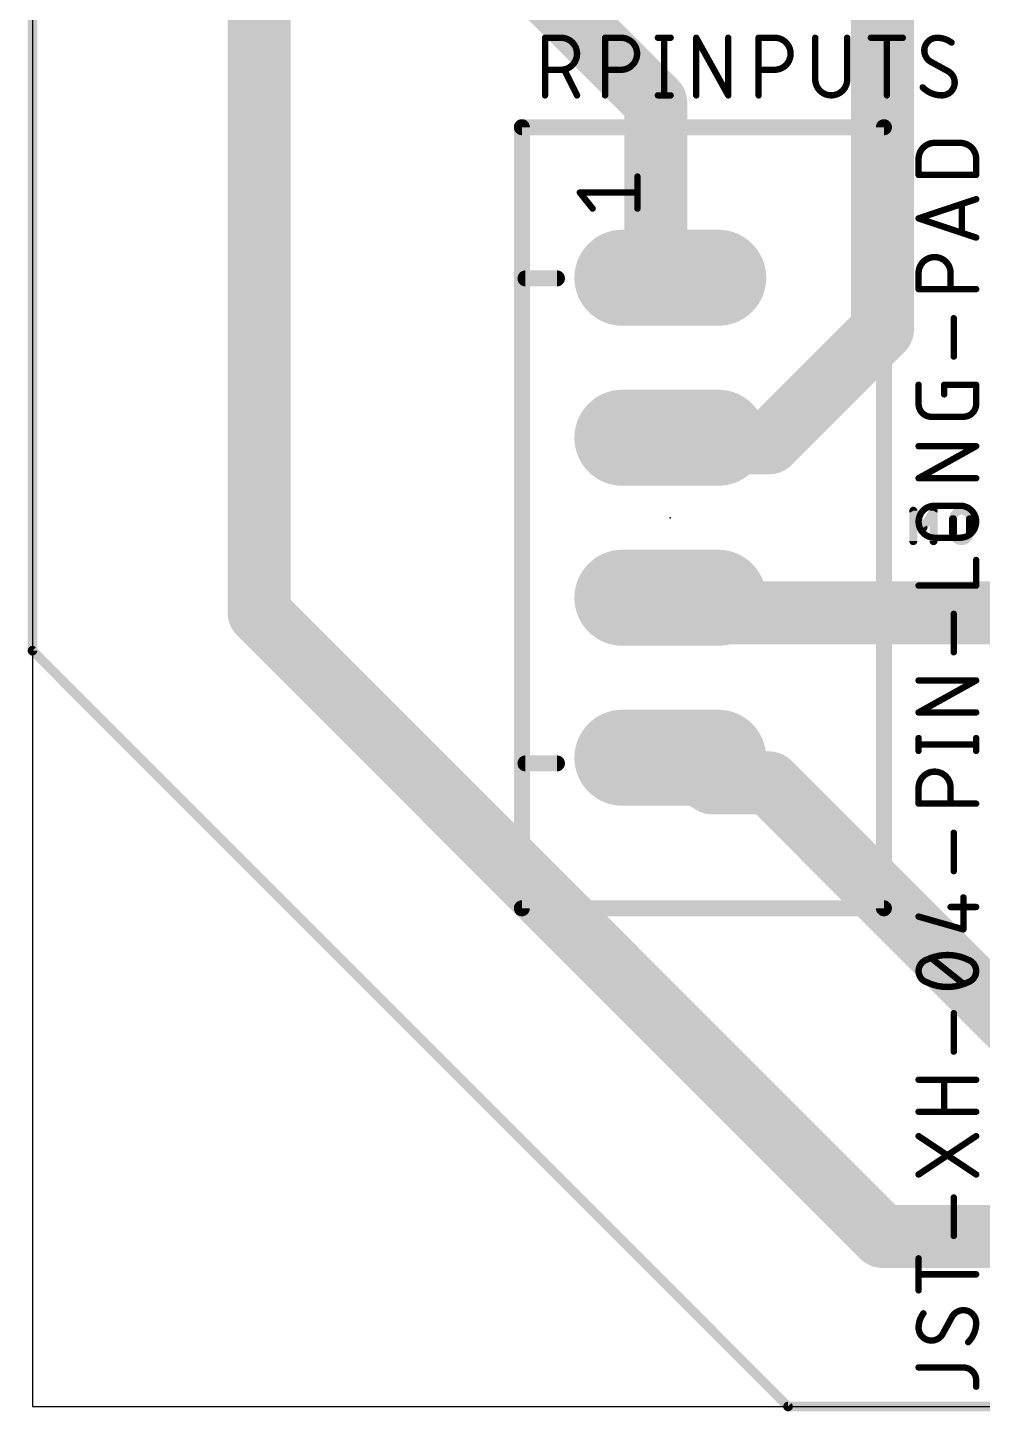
# Model space of a CAD drawing. Extents: x -1 to 132, y 0 to 67.
# Drawn here: x -0.08 to 15.09, y -0.08 to 21.89 of the extents above; entities that cross this region are included whole.
import ezdxf

# ---------------------------------------------------------------- set-up
doc = ezdxf.new("R2010")
doc.units = 0
for name, color, linetype in [('16', 132, 'CONTINUOUS'), ('17', 110, 'CONTINUOUS'), ('20', 31, 'CONTINUOUS'), ('21', 253, 'CONTINUOUS'), ('23', 53, 'CONTINUOUS'), ('25', 253, 'CONTINUOUS'), ('27', 253, 'CONTINUOUS'), ('51', 253, 'CONTINUOUS')]:
    doc.layers.add(name, color=color, linetype=linetype)

# ---------------------------------------------------------------- blocks, each defined once
blk = doc.blocks.new('LONGP100')
at = {"const_width": 1}
blk.add_lwpolyline([(-0.5, 0), (0.5, 0)], dxfattribs=at)
at = {"const_width": 0.5}
for points in [[(-0.5, 0.25, 1), (-0.5, -0.25)], [(0.5, -0.25, 1), (0.5, 0.25)]]:
    blk.add_lwpolyline(points, format="xyb", dxfattribs=at)

msp = doc.modelspace()

# ---------------------------------------------------------------- linework, layer by layer
at = {"layer": '16'}
for points, const_width in [([(3.6, 56.7), (3.6, 12.6)], 1), ([(0, 57), (0, 12)], 0.1524), ([(13.5, 25.2), (13.5, 17.1)], 1), ([(6.3, 24.3), (9.9, 20.7)], 1), ([(9.9, 20.7), (9.9, 18)], 1), ([(9.9, 18), (10.13, 17.92)], 1), ([(13.5, 17.1), (11.7, 15.3)], 1), ([(10.8, 15.3), (10.13, 15.38)], 1), ([(11.7, 15.3), (10.8, 15.3)], 1), ([(10.8, 12.6), (10.13, 12.84)], 1), ([(3.6, 12.6), (13.5, 2.7)], 1), ([(17.1, 12.6), (10.8, 12.6)], 1), ([(0, 12), (12, 0)], 0.1524), ([(10.8, 9.9), (10.13, 10.3)], 1), ([(10.8, 9.9), (11.7, 9.9)], 1), ([(11.7, 9.9), (16.2, 5.4)], 1), ([(13.5, 2.7), (17.1, 2.7)], 1), ([(12, 0), (25, 0)], 0.1524)]:
    msp.add_lwpolyline(points, dxfattribs=dict(at, const_width=const_width))
for points, const_width in [([(10.15, 20.7, 1), (9.65, 20.7)], 0.5), ([(9.7232, 20.5232, 1), (10.0768, 20.8768)], 0.5), ([(9.9821, 18.2361, 1), (9.8179, 17.7639)], 0.5), ([(9.65, 18, 1), (10.15, 18)], 0.5), ([(10.0479, 17.6839, 1), (10.2121, 18.1561)], 0.5), ([(13.6768, 16.9232, 1), (13.3232, 17.2768)], 0.5), ([(13.25, 17.1, 1), (13.75, 17.1)], 0.5), ([(10.1596, 15.6282, 1), (10.1004, 15.1318)], 0.5), ([(10.8, 15.55, 1), (10.8, 15.05)], 0.5), ([(10.7704, 15.0518, 1), (10.8296, 15.5482)], 0.5), ([(11.5232, 15.4768, 1), (11.8768, 15.1232)], 0.5), ([(11.7, 15.05, 1), (11.7, 15.55)], 0.5), ([(10.2143, 13.0754, 1), (10.0457, 12.6046)], 0.5), ([(3.7768, 12.7768, 1), (3.4232, 12.4232)], 0.5), ([(10.8, 12.85, 1), (10.8, 12.35)], 0.5), ([(10.7157, 12.3646, 1), (10.8843, 12.8354)], 0.5), ([(3.35, 12.6, 1), (3.85, 12.6)], 0.5), ([(-0.0381, 12, 1), (0.0381, 12)], 0.0762), ([(0.0269, 12.0269, 1), (-0.0269, 11.9731)], 0.0762), ([(10.2582, 10.5147, 1), (10.0018, 10.0853)], 0.5), ([(10.8, 10.15, 1), (10.8, 9.65)], 0.5), ([(10.6718, 9.6853, 1), (10.9282, 10.1147)], 0.5), ([(11.8768, 10.0768, 1), (11.5232, 9.7232)], 0.5), ([(11.7, 9.65, 1), (11.7, 10.15)], 0.5), ([(13.5, 2.95, 1), (13.5, 2.45)], 0.5), ([(13.3232, 2.5232, 1), (13.6768, 2.8768)], 0.5), ([(12, 0.0381, 1), (12, -0.0381)], 0.0762), ([(11.9731, -0.0269, 1), (12.0269, 0.0269)], 0.0762)]:
    msp.add_lwpolyline(points, format="xyb", dxfattribs=dict(at, const_width=const_width))
at = {"layer": '20'}
for p, q in [((0, 67), (0, 0)), ((0, 0), (132, 0))]:
    msp.add_line(p, q, dxfattribs=at)
at = {"layer": '21', "const_width": 0.254}
for points in [[(13.5225, 20.31), (7.7725, 20.31)], [(7.7725, 20.31), (7.7725, 7.91)], [(13.5225, 7.91), (13.5225, 20.31)], [(7.83, 17.91), (8.33, 17.91)], [(7.83, 10.21), (8.33, 10.21)], [(7.7725, 7.91), (13.5225, 7.91)]]:
    msp.add_lwpolyline(points, dxfattribs=at)
at = {"layer": '21', "const_width": 0.127}
for points in [[(7.7725, 20.3735, 1), (7.7725, 20.2465)], [(7.836, 20.31, 1), (7.709, 20.31)], [(13.586, 20.31, 1), (13.459, 20.31)], [(13.5225, 20.2465, 1), (13.5225, 20.3735)], [(7.83, 17.9735, 1), (7.83, 17.8465)], [(8.33, 17.8465, 1), (8.33, 17.9735)], [(7.83, 10.2735, 1), (7.83, 10.1465)], [(8.33, 10.1465, 1), (8.33, 10.2735)], [(7.7725, 7.9735, 1), (7.7725, 7.8465)], [(7.709, 7.91, 1), (7.836, 7.91)], [(13.459, 7.91, 1), (13.586, 7.91)], [(13.5225, 7.8465, 1), (13.5225, 7.9735)]]:
    msp.add_lwpolyline(points, format="xyb", dxfattribs=at)
at = {"layer": '23'}
msp.add_point((10.13, 14.11), dxfattribs=at)
at = {"layer": '25', "const_width": 0.1016}
for points in [[(8.1408, 20.8158), (8.1408, 21.7302)], [(8.1408, 21.7302), (8.3948, 21.7302)], [(9.0943, 20.8158), (9.0943, 21.7302)], [(9.0943, 21.7302), (9.3483, 21.7302)], [(9.9325, 21.7302), (10.1357, 21.7302)], [(10.0341, 21.7302), (10.0341, 20.8158)], [(10.5421, 20.8158), (10.5421, 21.7302)], [(10.5421, 21.7302), (11.0501, 20.8158)], [(11.0501, 20.8158), (11.0501, 21.7302)], [(11.5327, 20.8158), (11.5327, 21.7302)], [(11.5327, 21.7302), (11.7867, 21.7302)], [(12.4318, 21.7302), (12.4318, 21.0698)], [(12.9398, 21.0698), (12.9398, 21.7302)], [(13.3158, 21.7302), (13.8238, 21.7302)], [(13.5698, 20.8158), (13.5698, 21.7302)], [(14.5451, 21.1968), (14.2657, 21.3492)], [(8.3948, 21.2222), (8.1408, 21.2222)], [(8.6488, 20.8158), (8.4456, 21.2222)], [(9.3483, 21.2222), (9.0943, 21.2222)], [(11.7867, 21.2222), (11.5327, 21.2222)], [(9.9325, 20.8158), (10.1357, 20.8158)]]:
    msp.add_lwpolyline(points, dxfattribs=at)
at = {"layer": '25'}
for points, const_width in [([(8.1662, 21.7302, 1), (8.1154, 21.7302)], 0.0508), ([(8.1408, 21.7556, 1), (8.1408, 21.7048)], 0.0508), ([(8.3948, 21.2222, 1), (8.3948, 21.7302)], 0.1016), ([(8.3948, 21.7556, 1), (8.3948, 21.7048)], 0.0508), ([(8.3948, 21.7048, 1), (8.3948, 21.7556)], 0.0508), ([(9.1197, 21.7302, 1), (9.0689, 21.7302)], 0.0508), ([(9.0943, 21.7556, 1), (9.0943, 21.7048)], 0.0508), ([(9.3483, 21.2222, 1), (9.3483, 21.7302)], 0.1016), ([(9.3483, 21.7556, 1), (9.3483, 21.7048)], 0.0508), ([(9.3483, 21.7048, 1), (9.3483, 21.7556)], 0.0508), ([(9.9325, 21.7556, 1), (9.9325, 21.7048)], 0.0508), ([(10.0595, 21.7302, 1), (10.0087, 21.7302)], 0.0508), ([(10.1357, 21.7048, 1), (10.1357, 21.7556)], 0.0508), ([(10.5675, 21.7302, 1), (10.5167, 21.7302)], 0.0508), ([(10.5643, 21.7425, 1), (10.5199, 21.7179)], 0.0508), ([(11.0755, 21.7302, 1), (11.0247, 21.7302)], 0.0508), ([(11.5581, 21.7302, 1), (11.5073, 21.7302)], 0.0508), ([(11.5327, 21.7556, 1), (11.5327, 21.7048)], 0.0508), ([(11.7867, 21.2222, 1), (11.7867, 21.7302)], 0.1016), ([(11.7867, 21.7556, 1), (11.7867, 21.7048)], 0.0508), ([(11.7867, 21.7048, 1), (11.7867, 21.7556)], 0.0508), ([(12.4572, 21.7302, 1), (12.4064, 21.7302)], 0.0508), ([(12.9652, 21.7302, 1), (12.9144, 21.7302)], 0.0508), ([(13.3158, 21.7556, 1), (13.3158, 21.7048)], 0.0508), ([(13.5952, 21.7302, 1), (13.5444, 21.7302)], 0.0508), ([(13.8238, 21.7048, 1), (13.8238, 21.7556)], 0.0508), ([(14.3673, 21.7302, 0.4142), (14.1641, 21.527)], 0.1016), ([(14.5959, 21.654, 0.1623), (14.3673, 21.7302)], 0.1016), ([(14.3673, 21.7556, 1), (14.3673, 21.7048)], 0.0508), ([(14.3673, 21.7048, 1), (14.3673, 21.7556)], 0.0508), ([(14.1641, 21.527, 0.2656), (14.2657, 21.3492)], 0.1016), ([(14.1895, 21.527, 1), (14.1387, 21.527)], 0.0508), ([(14.1387, 21.527, 1), (14.1895, 21.527)], 0.0508), ([(14.5807, 21.6337, 1), (14.6111, 21.6743)], 0.0508), ([(14.2779, 21.3715, 1), (14.2535, 21.3269)], 0.0508), ([(14.2528, 21.3273, 1), (14.2786, 21.3711)], 0.0508), ([(8.1408, 21.2476, 1), (8.1408, 21.1968)], 0.0508), ([(8.3948, 21.2476, 1), (8.3948, 21.1968)], 0.0508), ([(8.3948, 21.1968, 1), (8.3948, 21.2476)], 0.0508), ([(8.4683, 21.2336, 1), (8.4229, 21.2108)], 0.0508), ([(9.0943, 21.2476, 1), (9.0943, 21.1968)], 0.0508), ([(9.3483, 21.2476, 1), (9.3483, 21.1968)], 0.0508), ([(9.3483, 21.1968, 1), (9.3483, 21.2476)], 0.0508), ([(11.5327, 21.2476, 1), (11.5327, 21.1968)], 0.0508), ([(11.7867, 21.2476, 1), (11.7867, 21.1968)], 0.0508), ([(11.7867, 21.1968, 1), (11.7867, 21.2476)], 0.0508), ([(12.4318, 21.0698, 1), (12.9398, 21.0698)], 0.1016), ([(12.4572, 21.0698, 1), (12.4064, 21.0698)], 0.0508), ([(12.4064, 21.0698, 1), (12.4572, 21.0698)], 0.0508), ([(12.9652, 21.0698, 1), (12.9144, 21.0698)], 0.0508), ([(12.9144, 21.0698, 1), (12.9652, 21.0698)], 0.0508), ([(14.6467, 21.019, 0.2656), (14.5451, 21.1968)], 0.1016), ([(14.558, 21.2187, 1), (14.5322, 21.1749)], 0.0508), ([(14.5329, 21.1745, 1), (14.5573, 21.2191)], 0.0508), ([(14.1387, 20.9428, 0.2), (14.4435, 20.8158)], 0.1016), ([(14.1567, 20.9607, 1), (14.1207, 20.9249)], 0.0508), ([(14.4435, 20.8158, 0.4142), (14.6467, 21.019)], 0.1016), ([(14.6721, 21.019, 1), (14.6213, 21.019)], 0.0508), ([(14.6213, 21.019, 1), (14.6721, 21.019)], 0.0508), ([(8.1154, 20.8158, 1), (8.1662, 20.8158)], 0.0508), ([(8.6261, 20.8044, 1), (8.6715, 20.8272)], 0.0508), ([(9.0689, 20.8158, 1), (9.1197, 20.8158)], 0.0508), ([(9.9325, 20.8412, 1), (9.9325, 20.7904)], 0.0508), ([(10.0087, 20.8158, 1), (10.0595, 20.8158)], 0.0508), ([(10.1357, 20.7904, 1), (10.1357, 20.8412)], 0.0508), ([(10.5167, 20.8158, 1), (10.5675, 20.8158)], 0.0508), ([(11.0247, 20.8158, 1), (11.0755, 20.8158)], 0.0508), ([(11.0279, 20.8035, 1), (11.0723, 20.8281)], 0.0508), ([(11.5073, 20.8158, 1), (11.5581, 20.8158)], 0.0508), ([(13.5444, 20.8158, 1), (13.5952, 20.8158)], 0.0508), ([(14.4435, 20.8412, 1), (14.4435, 20.7904)], 0.0508), ([(14.4435, 20.7904, 1), (14.4435, 20.8412)], 0.0508)]:
    msp.add_lwpolyline(points, format="xyb", dxfattribs=dict(at, const_width=const_width))
at = {"layer": '27'}
for points, const_width in [([(14.3273, 20.0617, 0.4142), (14.0733, 19.8077)], 0.1016), ([(14.3273, 20.0871, 1), (14.3273, 20.0363)], 0.0508), ([(14.3273, 20.0363, 1), (14.3273, 20.0871)], 0.0508), ([(14.9877, 19.8077, 0.4142), (14.7337, 20.0617)], 0.1016), ([(14.7337, 20.0871, 1), (14.7337, 20.0363)], 0.0508), ([(14.7337, 20.0363, 1), (14.7337, 20.0871)], 0.0508), ([(14.0987, 19.8077, 1), (14.0479, 19.8077)], 0.0508), ([(14.0479, 19.8077, 1), (14.0987, 19.8077)], 0.0508), ([(15.0131, 19.8077, 1), (14.9623, 19.8077)], 0.0508), ([(14.9623, 19.8077, 1), (15.0131, 19.8077)], 0.0508), ([(14.0733, 19.5791, 1), (14.0733, 19.5283)], 0.0508), ([(14.0479, 19.5537, 1), (14.0987, 19.5537)], 0.0508), ([(14.9623, 19.5537, 1), (15.0131, 19.5537)], 0.0508), ([(14.9877, 19.5283, 1), (14.9877, 19.5791)], 0.0508), ([(14.7845, 19.0914, 1), (14.7337, 19.0914)], 0.0508), ([(14.9957, 19.1435, 1), (14.9797, 19.1917)], 0.0508), ([(14.0813, 18.8869, 1), (14.0653, 18.8387)], 0.0508), ([(14.0653, 18.8869, 1), (14.0813, 18.8387)], 0.0508), ([(14.7337, 18.6342, 1), (14.7845, 18.6342)], 0.0508), ([(14.9797, 18.5339, 1), (14.9957, 18.5821)], 0.0508), ([(14.5813, 17.9942, 1), (14.0733, 17.9942)], 0.1016), ([(14.0987, 17.9942, 1), (14.0479, 17.9942)], 0.0508), ([(14.0479, 17.9942, 1), (14.0987, 17.9942)], 0.0508), ([(14.6067, 17.9942, 1), (14.5559, 17.9942)], 0.0508), ([(14.5559, 17.9942, 1), (14.6067, 17.9942)], 0.0508), ([(14.0733, 17.7656, 1), (14.0733, 17.7147)], 0.0508), ([(14.0479, 17.7401, 1), (14.0987, 17.7401)], 0.0508), ([(14.5559, 17.7401, 1), (14.6067, 17.7401)], 0.0508), ([(14.9877, 17.7147, 1), (14.9877, 17.7656)], 0.0508), ([(14.6575, 17.2779, 1), (14.6067, 17.2779)], 0.0508), ([(14.6067, 16.6683, 1), (14.6575, 16.6683)], 0.0508), ([(14.0987, 16.2212, 1), (14.0479, 16.2212)], 0.0508), ([(14.5051, 16.2212, 1), (14.4543, 16.2212)], 0.0508), ([(14.4797, 16.2466, 1), (14.4797, 16.1958)], 0.0508), ([(15.0131, 16.2212, 1), (14.9623, 16.2212)], 0.0508), ([(14.9877, 16.1958, 1), (14.9877, 16.2466)], 0.0508), ([(14.4543, 16.0688, 1), (14.5051, 16.0688)], 0.0508), ([(14.0733, 15.9164, 0.4142), (14.2765, 15.7132)], 0.1016), ([(14.0987, 15.9164, 1), (14.0479, 15.9164)], 0.0508), ([(14.0479, 15.9164, 1), (14.0987, 15.9164)], 0.0508), ([(14.7845, 15.7132, 0.4142), (14.9877, 15.9164)], 0.1016), ([(15.0131, 15.9164, 1), (14.9623, 15.9164)], 0.0508), ([(14.9623, 15.9164, 1), (15.0131, 15.9164)], 0.0508), ([(14.2765, 15.7386, 1), (14.2765, 15.6878)], 0.0508), ([(14.2765, 15.6878, 1), (14.2765, 15.7386)], 0.0508), ([(14.7845, 15.7386, 1), (14.7845, 15.6878)], 0.0508), ([(14.7845, 15.6878, 1), (14.7845, 15.7386)], 0.0508), ([(14.0733, 15.2713, 1), (14.0733, 15.2205)], 0.0508), ([(15, 15.2237, 1), (14.9754, 15.2681)], 0.0508), ([(14.9877, 15.2205, 1), (14.9877, 15.2713)], 0.0508), ([(14.0733, 14.7633, 1), (14.0733, 14.7125)], 0.0508), ([(14.061, 14.7601, 1), (14.0856, 14.7157)], 0.0508), ([(14.9877, 14.7125, 1), (14.9877, 14.7633)], 0.0508), ([(14.0211, 14.2215, 1), (13.9576, 14.2215)], 0.0635), ([(14.0165, 14.2378, 1), (13.9621, 14.2052)], 0.0635), ([(14.3273, 14.301, 1), (14.3273, 13.793)], 0.1016), ([(14.3428, 14.2215, 1), (14.2793, 14.2215)], 0.0635), ([(14.3383, 14.2052, 1), (14.2838, 14.2378)], 0.0635), ([(14.3273, 14.3264, 1), (14.3273, 14.2756)], 0.0508), ([(14.3273, 14.2756, 1), (14.3273, 14.3264)], 0.0508), ([(14.8877, 14.0874, 1), (14.6196, 14.0874)], 0.127), ([(14.7337, 13.793, 1), (14.7337, 14.301)], 0.1016), ([(14.7337, 14.3264, 1), (14.7337, 14.2756)], 0.0508), ([(14.7337, 14.2756, 1), (14.7337, 14.3264)], 0.0508), ([(14.6514, 14.0874, 1), (14.5879, 14.0874)], 0.0635), ([(14.5879, 14.0874, 1), (14.6514, 14.0874)], 0.0635), ([(14.9195, 14.0874, 1), (14.856, 14.0874)], 0.0635), ([(14.856, 14.0874, 1), (14.9195, 14.0874)], 0.0635), ([(14.1229, 13.9697, 1), (14.1774, 13.9371)], 0.0635), ([(14.1229, 13.9371, 1), (14.1774, 13.9697)], 0.0635), ([(14.3273, 13.8184, 1), (14.3273, 13.7676)], 0.0508), ([(14.3273, 13.7676, 1), (14.3273, 13.8184)], 0.0508), ([(14.6196, 13.873, 1), (14.8877, 13.873)], 0.127), ([(14.6514, 13.873, 1), (14.5879, 13.873)], 0.0635), ([(14.5879, 13.873, 1), (14.6514, 13.873)], 0.0635), ([(14.7337, 13.8184, 1), (14.7337, 13.7676)], 0.0508), ([(14.7337, 13.7676, 1), (14.7337, 13.8184)], 0.0508), ([(14.9195, 13.873, 1), (14.856, 13.873)], 0.0635), ([(14.856, 13.873, 1), (14.9195, 13.873)], 0.0635), ([(13.9576, 13.7389, 1), (14.0211, 13.7389)], 0.0635), ([(14.2793, 13.7389, 1), (14.3428, 13.7389)], 0.0635), ([(15.0131, 13.4394, 1), (14.9623, 13.4394)], 0.0508), ([(14.0733, 13.0584, 1), (14.0733, 13.0076)], 0.0508), ([(14.9623, 13.033, 1), (15.0131, 13.033)], 0.0508), ([(14.9877, 13.0076, 1), (14.9877, 13.0584)], 0.0508), ([(14.6575, 12.584, 1), (14.6067, 12.584)], 0.0508), ([(14.6067, 11.9744, 1), (14.6575, 11.9744)], 0.0508), ([(14.0733, 11.5527, 1), (14.0733, 11.5019)], 0.0508), ([(15, 11.5051, 1), (14.9754, 11.5495)], 0.0508), ([(14.9877, 11.5019, 1), (14.9877, 11.5527)], 0.0508), ([(14.0733, 11.0447, 1), (14.0733, 10.9939)], 0.0508), ([(14.061, 11.0415, 1), (14.0856, 10.9971)], 0.0508), ([(14.9877, 10.9939, 1), (14.9877, 11.0447)], 0.0508), ([(14.0987, 10.6129, 1), (14.0479, 10.6129)], 0.0508), ([(14.0733, 10.5367, 1), (14.0733, 10.4859)], 0.0508), ([(15.0131, 10.6129, 1), (14.9623, 10.6129)], 0.0508), ([(14.9877, 10.4859, 1), (14.9877, 10.5367)], 0.0508), ([(14.0479, 10.4097, 1), (14.0987, 10.4097)], 0.0508), ([(14.9623, 10.4097, 1), (15.0131, 10.4097)], 0.0508), ([(14.5813, 9.8255, 1), (14.0733, 9.8255)], 0.1016), ([(14.0987, 9.8255, 1), (14.0479, 9.8255)], 0.0508), ([(14.0479, 9.8255, 1), (14.0987, 9.8255)], 0.0508), ([(14.6067, 9.8255, 1), (14.5559, 9.8255)], 0.0508), ([(14.5559, 9.8255, 1), (14.6067, 9.8255)], 0.0508), ([(14.0733, 9.5969, 1), (14.0733, 9.5461)], 0.0508), ([(14.0479, 9.5715, 1), (14.0987, 9.5715)], 0.0508), ([(14.5559, 9.5715, 1), (14.6067, 9.5715)], 0.0508), ([(14.9877, 9.5461, 1), (14.9877, 9.5969)], 0.0508), ([(14.6575, 9.1093, 1), (14.6067, 9.1093)], 0.0508), ([(14.6067, 8.4997, 1), (14.6575, 8.4997)], 0.0508), ([(14.8099, 8.0831, 1), (14.7591, 8.0831)], 0.0508), ([(14.5813, 7.9561, 1), (14.5813, 7.9053)], 0.0508), ([(14.9877, 7.9053, 1), (14.9877, 7.9561)], 0.0508), ([(14.0803, 7.8027, 1), (14.0663, 7.7539)], 0.0508), ([(14.7591, 7.5751, 1), (14.8099, 7.5751)], 0.0508), ([(14.7775, 7.5507, 1), (14.7915, 7.5995)], 0.0508), ([(14.2003, 7.0925, 0.3205), (14.0733, 6.9147)], 0.1016), ([(14.5305, 7.1687, 0.1139), (14.2003, 7.0925)], 0.1016), ([(14.1892, 7.1153, 1), (14.2114, 7.0697)], 0.0508), ([(14.2085, 7.0685, 1), (14.1921, 7.1165)], 0.0508), ([(14.2924, 7.1377, 1), (14.2606, 7.0981)], 0.0508), ([(14.8607, 7.0925, 0.1139), (14.5305, 7.1687)], 0.1016), ([(14.5305, 7.1941, 1), (14.5305, 7.1433)], 0.0508), ([(14.5305, 7.1433, 1), (14.5305, 7.1941)], 0.0508), ([(14.9877, 6.9147, 0.3205), (14.8607, 7.0925)], 0.1016), ([(14.8689, 7.1165, 1), (14.8525, 7.0685)], 0.0508), ([(14.8496, 7.0697, 1), (14.8718, 7.1153)], 0.0508), ([(14.0733, 6.9147, 0.3205), (14.2003, 6.7369)], 0.1016), ([(14.0987, 6.9147, 1), (14.0479, 6.9147)], 0.0508), ([(14.0479, 6.9147, 1), (14.0987, 6.9147)], 0.0508), ([(14.8607, 6.7369, 0.3205), (14.9877, 6.9147)], 0.1016), ([(15.0131, 6.9147, 1), (14.9623, 6.9147)], 0.0508), ([(14.9623, 6.9147, 1), (15.0131, 6.9147)], 0.0508), ([(14.2003, 6.7369, 0.1139), (14.5305, 6.6607)], 0.1016), ([(14.2114, 6.7597, 1), (14.1892, 6.7141)], 0.0508), ([(14.1921, 6.7129, 1), (14.2085, 6.7609)], 0.0508), ([(14.5305, 6.6607, 0.1139), (14.8607, 6.7369)], 0.1016), ([(14.5305, 6.6861, 1), (14.5305, 6.6353)], 0.0508), ([(14.5305, 6.6353, 1), (14.5305, 6.6861)], 0.0508), ([(14.7686, 6.6917, 1), (14.8004, 6.7313)], 0.0508), ([(14.8525, 6.7609, 1), (14.8689, 6.7129)], 0.0508), ([(14.8718, 6.7141, 1), (14.8496, 6.7597)], 0.0508), ([(14.6575, 6.2441, 1), (14.6067, 6.2441)], 0.0508), ([(14.6067, 5.6345, 1), (14.6575, 5.6345)], 0.0508), ([(14.0733, 5.2129, 1), (14.0733, 5.1621)], 0.0508), ([(14.5051, 5.1875, 1), (14.4543, 5.1875)], 0.0508), ([(14.9877, 5.1621, 1), (14.9877, 5.2129)], 0.0508), ([(14.0733, 4.7049, 1), (14.0733, 4.6541)], 0.0508), ([(14.4543, 4.6795, 1), (14.5051, 4.6795)], 0.0508), ([(14.9877, 4.6541, 1), (14.9877, 4.7049)], 0.0508), ([(14.0874, 4.3146, 1), (14.0592, 4.2723)], 0.0508), ([(15.0018, 4.2723, 1), (14.9736, 4.3146)], 0.0508), ([(14.0592, 3.705, 1), (14.0874, 3.6627)], 0.0508), ([(14.9736, 3.6627, 1), (15.0018, 3.705)], 0.0508), ([(14.6575, 3.3181, 1), (14.6067, 3.3181)], 0.0508), ([(14.6067, 2.7085, 1), (14.6575, 2.7085)], 0.0508), ([(14.0987, 2.3529, 1), (14.0479, 2.3529)], 0.0508), ([(14.0733, 2.1243, 1), (14.0733, 2.0735)], 0.0508), ([(14.9877, 2.0735, 1), (14.9877, 2.1243)], 0.0508), ([(14.0479, 1.8449, 1), (14.0987, 1.8449)], 0.0508), ([(14.7845, 1.5299, 0.2656), (14.6067, 1.4283)], 0.1016), ([(14.9877, 1.3267, 0.4142), (14.7845, 1.5299)], 0.1016), ([(14.7845, 1.5553, 1), (14.7845, 1.5045)], 0.0508), ([(14.7845, 1.5045, 1), (14.7845, 1.5553)], 0.0508), ([(14.1495, 1.4791, 0.1623), (14.0733, 1.2505)], 0.1016), ([(14.1698, 1.4639, 1), (14.1292, 1.4944)], 0.0508), ([(14.5848, 1.4412, 1), (14.6286, 1.4154)], 0.0508), ([(14.629, 1.4162, 1), (14.5844, 1.4405)], 0.0508), ([(14.8607, 1.0219, 0.2), (14.9877, 1.3267)], 0.1016), ([(15.0131, 1.3267, 1), (14.9623, 1.3267)], 0.0508), ([(14.9623, 1.3267, 1), (15.0131, 1.3267)], 0.0508), ([(14.0733, 1.2505, 0.4142), (14.2765, 1.0473)], 0.1016), ([(14.0987, 1.2505, 1), (14.0479, 1.2505)], 0.0508), ([(14.0479, 1.2505, 1), (14.0987, 1.2505)], 0.0508), ([(14.2765, 1.0473, 0.2656), (14.4543, 1.1489)], 0.1016), ([(14.432, 1.1611, 1), (14.4766, 1.1368)], 0.0508), ([(14.4762, 1.136, 1), (14.4324, 1.1618)], 0.0508), ([(14.2765, 1.0727, 1), (14.2765, 1.0219)], 0.0508), ([(14.2765, 1.0219, 1), (14.2765, 1.0727)], 0.0508), ([(14.8428, 1.04, 1), (14.8786, 1.0039)], 0.0508), ([(14.0733, 0.6451, 1), (14.0733, 0.5943)], 0.0508), ([(14.9877, 0.4165, 0.4142), (14.7845, 0.6197)], 0.1016), ([(14.7845, 0.6451, 1), (14.7845, 0.5943)], 0.0508), ([(14.7845, 0.5943, 1), (14.7845, 0.6451)], 0.0508), ([(15.0131, 0.4165, 1), (14.9623, 0.4165)], 0.0508), ([(14.9623, 0.4165, 1), (15.0131, 0.4165)], 0.0508), ([(14.9623, 0.3149, 1), (15.0131, 0.3149)], 0.0508)]:
    msp.add_lwpolyline(points, format="xyb", dxfattribs=dict(at, const_width=const_width))
for points, const_width in [([(14.3273, 20.0617), (14.7337, 20.0617)], 0.1016), ([(14.0733, 19.5537), (14.0733, 19.8077)], 0.1016), ([(14.9877, 19.8077), (14.9877, 19.5537)], 0.1016), ([(14.9877, 19.5537), (14.0733, 19.5537)], 0.1016), ([(14.0733, 18.8628), (14.9877, 19.1676)], 0.1016), ([(14.7591, 19.0914), (14.7591, 18.6342)], 0.1016), ([(14.9877, 18.558), (14.0733, 18.8628)], 0.1016), ([(14.0733, 17.7401), (14.0733, 17.9942)], 0.1016), ([(14.5813, 17.9942), (14.5813, 17.7401)], 0.1016), ([(14.9877, 17.7401), (14.0733, 17.7401)], 0.1016), ([(14.6321, 16.6683), (14.6321, 17.2779)], 0.1016), ([(14.0733, 15.9164), (14.0733, 16.2212)], 0.1016), ([(14.4797, 16.0688), (14.4797, 16.2212)], 0.1016), ([(14.4797, 16.2212), (14.9877, 16.2212)], 0.1016), ([(14.9877, 16.2212), (14.9877, 15.9164)], 0.1016), ([(14.7845, 15.7132), (14.2765, 15.7132)], 0.1016), ([(14.0733, 14.7379), (14.9877, 15.2459)], 0.1016), ([(14.9877, 15.2459), (14.0733, 15.2459)], 0.1016), ([(14.9877, 14.7379), (14.0733, 14.7379)], 0.1016), ([(13.9893, 13.7389), (13.9893, 14.2215)], 0.127), ([(13.9893, 14.2215), (14.1502, 13.9534)], 0.127), ([(14.1502, 13.9534), (14.311, 14.2215)], 0.127), ([(14.311, 14.2215), (14.311, 13.7389)], 0.127), ([(14.3273, 14.301), (14.7337, 14.301)], 0.1016), ([(14.6196, 13.873), (14.6196, 14.0874)], 0.127), ([(14.8877, 14.0874), (14.8877, 13.873)], 0.127), ([(14.7337, 13.793), (14.3273, 13.793)], 0.1016), ([(14.9877, 13.033), (14.9877, 13.4394)], 0.1016), ([(14.0733, 13.033), (14.9877, 13.033)], 0.1016), ([(14.6321, 11.9744), (14.6321, 12.584)], 0.1016), ([(14.0733, 11.0193), (14.9877, 11.5273)], 0.1016), ([(14.9877, 11.5273), (14.0733, 11.5273)], 0.1016), ([(14.9877, 11.0193), (14.0733, 11.0193)], 0.1016), ([(14.0733, 10.4097), (14.0733, 10.6129)], 0.1016), ([(14.0733, 10.5113), (14.9877, 10.5113)], 0.1016), ([(14.9877, 10.4097), (14.9877, 10.6129)], 0.1016), ([(14.0733, 9.5715), (14.0733, 9.8255)], 0.1016), ([(14.5813, 9.8255), (14.5813, 9.5715)], 0.1016), ([(14.9877, 9.5715), (14.0733, 9.5715)], 0.1016), ([(14.6321, 8.4997), (14.6321, 9.1093)], 0.1016), ([(14.7845, 7.5751), (14.7845, 8.0831)], 0.1016), ([(14.5813, 7.9307), (14.9877, 7.9307)], 0.1016), ([(14.0733, 7.7783), (14.7845, 7.5751)], 0.1016), ([(14.7845, 6.7115), (14.2765, 7.1179)], 0.1016), ([(14.6321, 5.6345), (14.6321, 6.2441)], 0.1016), ([(14.0733, 5.1875), (14.9877, 5.1875)], 0.1016), ([(14.4797, 4.6795), (14.4797, 5.1875)], 0.1016), ([(14.9877, 4.6795), (14.0733, 4.6795)], 0.1016), ([(14.9877, 3.6838), (14.0733, 4.2934)], 0.1016), ([(14.0733, 3.6838), (14.9877, 4.2934)], 0.1016), ([(14.6321, 2.7085), (14.6321, 3.3181)], 0.1016), ([(14.0733, 1.8449), (14.0733, 2.3529)], 0.1016), ([(14.9877, 2.0989), (14.0733, 2.0989)], 0.1016), ([(14.6067, 1.4283), (14.4543, 1.1489)], 0.1016), ([(14.0733, 0.6197), (14.7845, 0.6197)], 0.1016), ([(14.9877, 0.4165), (14.9877, 0.3149)], 0.1016)]:
    msp.add_lwpolyline(points, dxfattribs=dict(at, const_width=const_width))
at = {"layer": '51', "const_width": 0.1016}
for points in [[(9.6077, 19.0187), (9.6077, 19.5267)], [(8.8965, 19.0187), (8.6933, 19.2727)], [(8.6933, 19.2727), (9.6077, 19.2727)]]:
    msp.add_lwpolyline(points, dxfattribs=at)
at = {"layer": '51', "const_width": 0.0508}
for points in [[(9.6331, 19.5267, 1), (9.5823, 19.5267)], [(8.7131, 19.2886, 1), (8.6735, 19.2568)], [(8.6933, 19.2981, 1), (8.6933, 19.2473)], [(9.6077, 19.2473, 1), (9.6077, 19.2981)], [(8.8767, 19.0028, 1), (8.9163, 19.0346)], [(9.5823, 19.0187, 1), (9.6331, 19.0187)]]:
    msp.add_lwpolyline(points, format="xyb", dxfattribs=at)

# ---------------------------------------------------------------- block references
at = {"layer": '17', "xscale": 1.524, "yscale": 1.524}
for p in [(10.13, 17.92), (10.13, 17.92), (10.13, 15.38), (10.13, 15.38), (10.13, 12.84), (10.13, 12.84), (10.13, 10.3), (10.13, 10.3)]:
    msp.add_blockref('LONGP100', p, dxfattribs=at)

doc.saveas('drawing.dxf')
